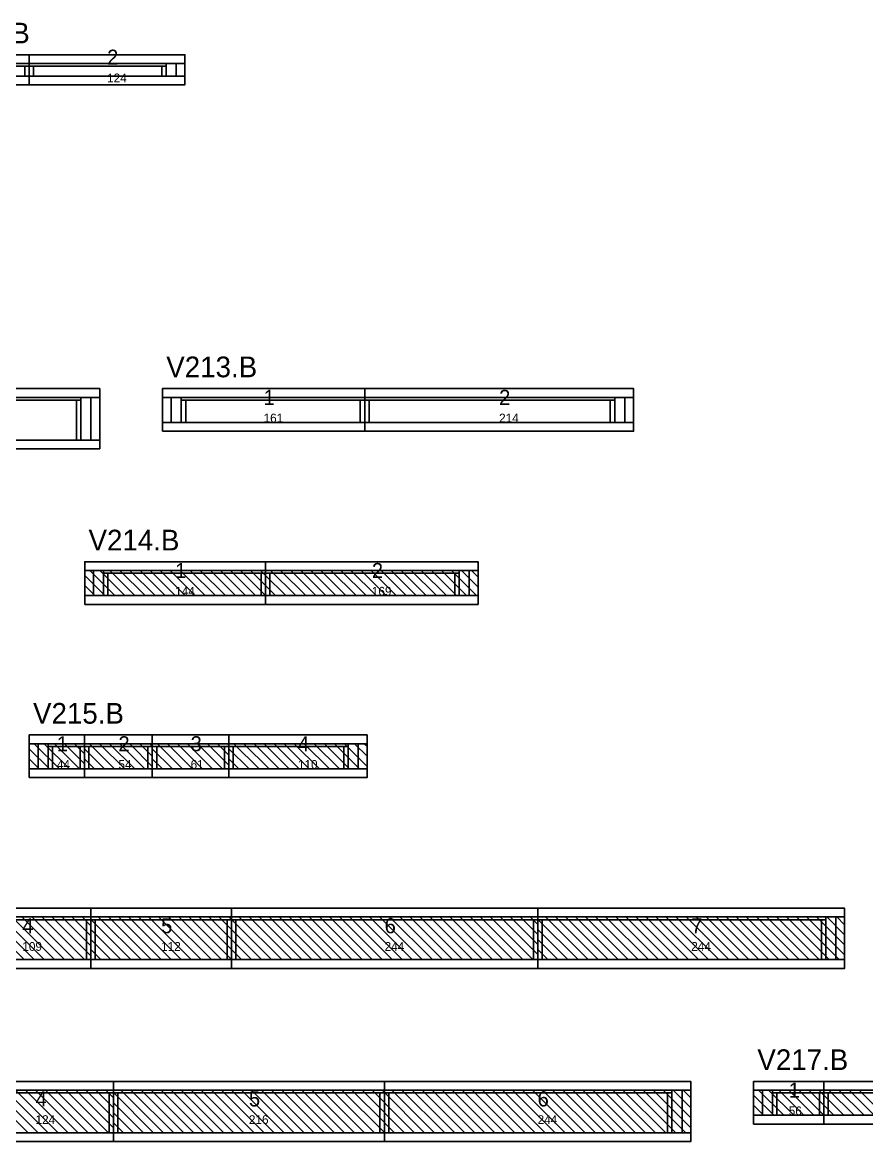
# Model space of a CAD drawing. Header units: metres. Extents: x -10 to 74425, y -2037 to 26.
# Drawn here: x 28719 to 29391, y -891 to 1 of the extents above; entities that cross this region are included whole.
import ezdxf

# ---------------------------------------------------------------- set-up
doc = ezdxf.new("R2010")
doc.units = ezdxf.units.M
doc.layers.add('VIGAS', color=7, linetype='Continuous')

msp = doc.modelspace()

# ---------------------------------------------------------------- linework, layer by layer
at = {"layer": 'VIGAS'}
for p, q in [((28649.4, -32), (28724.4, -32)), ((28664.4, -34.2), (28724.4, -34.2)), ((28720.9, -42), (28720.9, -34.2)), ((28724.4, -42), (28724.4, -32)), ((28724.4, -42), (28724.4, -32)), ((28724.4, -32), (28848.4, -32)), ((28724.4, -42), (28724.4, -32)), ((28724.4, -42), (28724.4, -32)), ((28724.4, -42), (28724.4, -32)), ((28724.4, -34.2), (28833.4, -34.2)), ((28727.9, -42), (28727.9, -34.2)), ((28829.9, -42), (28829.9, -34.2)), ((28833.4, -42), (28833.4, -32)), ((28841.4, -42), (28841.4, -32)), ((28848.4, -42), (28848.4, -32)), ((28649.4, -42), (28724.4, -42)), ((28720.9, -42), (28724.4, -42)), ((28724.4, -42), (28848.4, -42)), ((28724.4, -42), (28727.9, -42)), ((28829.9, -42), (28833.4, -42)), ((28566.4, -298), (28780.5, -298)), ((28566.4, -300.2), (28765.5, -300.2)), ((28762, -332), (28762, -300.2)), ((28765.5, -332), (28765.5, -298)), ((28773.5, -332), (28773.5, -298)), ((28780.5, -332), (28780.5, -298)), ((28830.5, -298), (28991.5, -298)), ((28830.5, -318), (28830.5, -298)), ((28837.5, -318), (28837.5, -298)), ((28845.5, -318), (28845.5, -298)), ((28845.5, -300.2), (28991.5, -300.2)), ((28849, -318), (28849, -300.2)), ((28988, -318), (28988, -300.2)), ((28991.5, -318), (28991.5, -298)), ((28991.5, -318), (28991.5, -298)), ((28991.5, -298), (29205.6, -298)), ((28991.5, -318), (28991.5, -298)), ((28991.5, -318), (28991.5, -298)), ((28991.5, -318), (28991.5, -298)), ((28991.5, -300.2), (29190.6, -300.2)), ((28995, -318), (28995, -300.2)), ((29187.1, -318), (29187.1, -300.2)), ((29190.6, -318), (29190.6, -298)), ((29198.6, -318), (29198.6, -298)), ((29205.6, -318), (29205.6, -298)), ((28830.5, -318), (28991.5, -318)), ((28845.5, -318), (28849, -318)), ((28988, -318), (28991.5, -318)), ((28991.5, -318), (29205.6, -318)), ((28991.5, -318), (28995, -318)), ((29187.1, -318), (29190.6, -318)), ((28566.4, -332), (28780.5, -332)), ((28762, -332), (28765.5, -332)), ((28768.6, -436), (28912.6, -436)), ((28768.6, -456), (28768.6, -436)), ((28792.6, -456), (28772.6, -436)), ((28775.6, -456), (28775.6, -436)), ((28800.6, -456), (28780.6, -436)), ((28783.6, -456), (28783.6, -436)), ((28808.6, -456), (28788.6, -436)), ((28816.6, -456), (28796.6, -436)), ((28824.6, -456), (28804.6, -436)), ((28832.6, -456), (28812.6, -436)), ((28840.6, -456), (28820.6, -436)), ((28848.6, -456), (28828.6, -436)), ((28856.6, -456), (28836.6, -436)), ((28864.6, -456), (28844.6, -436)), ((28872.6, -456), (28852.6, -436)), ((28880.6, -456), (28860.6, -436)), ((28888.6, -456), (28868.6, -436)), ((28896.6, -456), (28876.6, -436)), ((28904.6, -456), (28884.6, -436)), ((28912.6, -456), (28892.6, -436)), ((28912.6, -448), (28900.6, -436)), ((28912.6, -440), (28908.6, -436)), ((28912.6, -456), (28912.6, -436)), ((28912.6, -456), (28912.6, -436)), ((28912.6, -436), (29081.8, -436)), ((28912.6, -456), (28912.6, -436)), ((28912.6, -456), (28912.6, -436)), ((28912.6, -456), (28912.6, -436)), ((28936.6, -456), (28916.6, -436)), ((28944.6, -456), (28924.6, -436)), ((28952.6, -456), (28932.6, -436)), ((28960.6, -456), (28940.6, -436)), ((28968.6, -456), (28948.6, -436)), ((28976.6, -456), (28956.6, -436)), ((28984.6, -456), (28964.6, -436)), ((28992.6, -456), (28972.6, -436)), ((29000.6, -456), (28980.6, -436)), ((29008.6, -456), (28988.6, -436)), ((29016.6, -456), (28996.6, -436)), ((29024.6, -456), (29004.6, -436)), ((29032.6, -456), (29012.6, -436)), ((29040.6, -456), (29020.6, -436)), ((29048.6, -456), (29028.6, -436)), ((29056.6, -456), (29036.6, -436)), ((29064.6, -456), (29044.6, -436)), ((29072.6, -456), (29052.6, -436)), ((29080.6, -456), (29060.6, -436)), ((29066.8, -456), (29066.8, -436)), ((29081.8, -449.2), (29068.6, -436)), ((29074.8, -456), (29074.8, -436)), ((29081.8, -441.2), (29076.6, -436)), ((29081.8, -456), (29081.8, -436)), ((28784.6, -456), (28768.6, -440)), ((28783.6, -438.2), (28912.6, -438.2)), ((28787.1, -456), (28787.1, -438.2)), ((28909.1, -456), (28909.1, -438.2)), ((28912.6, -438.2), (29066.8, -438.2)), ((28928.6, -456), (28912.6, -440)), ((28916.1, -456), (28916.1, -438.2)), ((29063.3, -456), (29063.3, -438.2)), ((28776.6, -456), (28768.6, -448)), ((28920.6, -456), (28912.6, -448)), ((28768.6, -456), (28912.6, -456)), ((28768.6, -456), (28768.6, -456)), ((28783.6, -456), (28787.1, -456)), ((28909.1, -456), (28912.6, -456)), ((28912.6, -456), (29081.8, -456)), ((28912.6, -456), (28916.1, -456)), ((28912.6, -456), (28912.6, -456)), ((29063.3, -456), (29066.8, -456)), ((28724.4, -574), (28768.4, -574)), ((28724.4, -594), (28724.4, -574)), ((28740.4, -594), (28724.4, -578)), ((28748.4, -594), (28728.4, -574)), ((28731.4, -594), (28731.4, -574)), ((28756.4, -594), (28736.4, -574)), ((28739.4, -594), (28739.4, -574)), ((28739.4, -576.2), (28768.4, -576.2)), ((28742.9, -594), (28742.9, -576.2)), ((28764.4, -594), (28744.4, -574)), ((28768.4, -590), (28752.4, -574)), ((28768.4, -582), (28760.4, -574)), ((28764.9, -594), (28764.9, -576.2)), ((28768.4, -594), (28768.4, -574)), ((28768.4, -594), (28768.4, -574)), ((28768.4, -574), (28822.4, -574)), ((28768.4, -594), (28768.4, -574)), ((28768.4, -594), (28768.4, -574)), ((28768.4, -594), (28768.4, -574)), ((28768.4, -574), (28768.4, -574)), ((28768.4, -576.2), (28822.4, -576.2)), ((28784.4, -594), (28768.4, -578)), ((28771.9, -594), (28771.9, -576.2)), ((28792.4, -594), (28772.4, -574)), ((28800.4, -594), (28780.4, -574)), ((28808.4, -594), (28788.4, -574)), ((28816.4, -594), (28796.4, -574)), ((28822.4, -592), (28804.4, -574)), ((28822.4, -584), (28812.4, -574)), ((28818.9, -594), (28818.9, -576.2)), ((28822.4, -576), (28820.4, -574)), ((28822.4, -594), (28822.4, -574)), ((28822.4, -594), (28822.4, -574)), ((28822.4, -574), (28883.4, -574)), ((28822.4, -594), (28822.4, -574)), ((28822.4, -594), (28822.4, -574)), ((28822.4, -594), (28822.4, -574)), ((28822.4, -576.2), (28883.4, -576.2)), ((28838.4, -594), (28822.4, -578)), ((28825.9, -594), (28825.9, -576.2)), ((28846.4, -594), (28826.4, -574)), ((28854.4, -594), (28834.4, -574)), ((28862.4, -594), (28842.4, -574)), ((28870.4, -594), (28850.4, -574)), ((28878.4, -594), (28858.4, -574)), ((28883.4, -591), (28866.4, -574)), ((28883.4, -583), (28874.4, -574)), ((28879.9, -594), (28879.9, -576.2)), ((28883.4, -575), (28882.4, -574)), ((28883.4, -594), (28883.4, -574)), ((28883.4, -594), (28883.4, -574)), ((28883.4, -574), (28993.4, -574)), ((28883.4, -594), (28883.4, -574)), ((28883.4, -594), (28883.4, -574)), ((28883.4, -594), (28883.4, -574)), ((28883.4, -576.2), (28978.4, -576.2)), ((28899.4, -594), (28883.4, -578)), ((28886.9, -594), (28886.9, -576.2)), ((28907.4, -594), (28887.4, -574)), ((28915.4, -594), (28895.4, -574)), ((28923.4, -594), (28903.4, -574)), ((28931.4, -594), (28911.4, -574)), ((28939.4, -594), (28919.4, -574)), ((28947.4, -594), (28927.4, -574)), ((28955.4, -594), (28935.4, -574)), ((28963.4, -594), (28943.4, -574)), ((28971.4, -594), (28951.4, -574)), ((28979.4, -594), (28959.4, -574)), ((28987.4, -594), (28967.4, -574)), ((28974.9, -594), (28974.9, -576.2)), ((28993.4, -592), (28975.4, -574)), ((28978.4, -594), (28978.4, -574)), ((28993.4, -584), (28983.4, -574)), ((28986.4, -594), (28986.4, -574)), ((28993.4, -576), (28991.4, -574)), ((28993.4, -594), (28993.4, -574)), ((28732.4, -594), (28724.4, -586)), ((28776.4, -594), (28768.4, -586)), ((28830.4, -594), (28822.4, -586)), ((28891.4, -594), (28883.4, -586)), ((28724.4, -594), (28768.4, -594)), ((28724.4, -594), (28724.4, -594)), ((28739.4, -594), (28742.9, -594)), ((28764.9, -594), (28768.4, -594)), ((28768.4, -594), (28822.4, -594)), ((28768.4, -594), (28771.9, -594)), ((28768.4, -594), (28768.4, -594)), ((28818.9, -594), (28822.4, -594)), ((28822.4, -594), (28883.4, -594)), ((28822.4, -594), (28825.9, -594)), ((28822.4, -594), (28822.4, -594)), ((28879.9, -594), (28883.4, -594)), ((28883.4, -594), (28993.4, -594)), ((28883.4, -594), (28886.9, -594)), ((28883.4, -594), (28883.4, -594)), ((28974.9, -594), (28978.4, -594)), ((28664.4, -712), (28773.4, -712)), ((28720.4, -746), (28686.4, -712)), ((28728.4, -746), (28694.4, -712)), ((28736.4, -746), (28702.4, -712)), ((28744.4, -746), (28710.4, -712)), ((28752.4, -746), (28718.4, -712)), ((28760.4, -746), (28726.4, -712)), ((28768.4, -746), (28734.4, -712)), ((28773.4, -743), (28742.4, -712)), ((28773.4, -735), (28750.4, -712)), ((28773.4, -727), (28758.4, -712)), ((28773.4, -719), (28766.4, -712)), ((28773.4, -746), (28773.4, -712)), ((28773.4, -746), (28773.4, -712)), ((28773.4, -712), (28885.4, -712)), ((28773.4, -746), (28773.4, -712)), ((28773.4, -746), (28773.4, -712)), ((28773.4, -746), (28773.4, -712)), ((28813.4, -746), (28779.4, -712)), ((28821.4, -746), (28787.4, -712)), ((28829.4, -746), (28795.4, -712)), ((28837.4, -746), (28803.4, -712)), ((28845.4, -746), (28811.4, -712)), ((28853.4, -746), (28819.4, -712)), ((28861.4, -746), (28827.4, -712)), ((28869.4, -746), (28835.4, -712)), ((28877.4, -746), (28843.4, -712)), ((28885.4, -746), (28851.4, -712)), ((28885.4, -738), (28859.4, -712)), ((28885.4, -730), (28867.4, -712)), ((28885.4, -722), (28875.4, -712)), ((28885.4, -714), (28883.4, -712)), ((28885.4, -746), (28885.4, -712)), ((28885.4, -746), (28885.4, -712)), ((28885.4, -712), (29129.4, -712)), ((28885.4, -746), (28885.4, -712)), ((28885.4, -746), (28885.4, -712)), ((28885.4, -746), (28885.4, -712)), ((28925.4, -746), (28891.4, -712)), ((28933.4, -746), (28899.4, -712)), ((28941.4, -746), (28907.4, -712)), ((28949.4, -746), (28915.4, -712)), ((28957.4, -746), (28923.4, -712)), ((28965.4, -746), (28931.4, -712)), ((28973.4, -746), (28939.4, -712)), ((28981.4, -746), (28947.4, -712)), ((28989.4, -746), (28955.4, -712)), ((28997.4, -746), (28963.4, -712)), ((29005.4, -746), (28971.4, -712)), ((29013.4, -746), (28979.4, -712)), ((29021.4, -746), (28987.4, -712)), ((29029.4, -746), (28995.4, -712)), ((29037.4, -746), (29003.4, -712)), ((29045.4, -746), (29011.4, -712)), ((29053.4, -746), (29019.4, -712)), ((29061.4, -746), (29027.4, -712)), ((29069.4, -746), (29035.4, -712)), ((29077.4, -746), (29043.4, -712)), ((29085.4, -746), (29051.4, -712)), ((29093.4, -746), (29059.4, -712)), ((29101.4, -746), (29067.4, -712)), ((29109.4, -746), (29075.4, -712)), ((29117.4, -746), (29083.4, -712)), ((29125.4, -746), (29091.4, -712)), ((29129.4, -742), (29099.4, -712)), ((29129.4, -734), (29107.4, -712)), ((29129.4, -726), (29115.4, -712)), ((29129.4, -718), (29123.4, -712)), ((29129.4, -746), (29129.4, -712)), ((29129.4, -746), (29129.4, -712)), ((29129.4, -712), (29373.7, -712)), ((29129.4, -746), (29129.4, -712)), ((29129.4, -746), (29129.4, -712)), ((29129.4, -746), (29129.4, -712)), ((29169.4, -746), (29135.4, -712)), ((29177.4, -746), (29143.4, -712)), ((29185.4, -746), (29151.4, -712)), ((29193.4, -746), (29159.4, -712)), ((29201.4, -746), (29167.4, -712)), ((29209.4, -746), (29175.4, -712)), ((29217.4, -746), (29183.4, -712)), ((29225.4, -746), (29191.4, -712)), ((29233.4, -746), (29199.4, -712)), ((29241.4, -746), (29207.4, -712)), ((29249.4, -746), (29215.4, -712)), ((29257.4, -746), (29223.4, -712)), ((29265.4, -746), (29231.4, -712)), ((29273.4, -746), (29239.4, -712)), ((29281.4, -746), (29247.4, -712)), ((29289.4, -746), (29255.4, -712)), ((29297.4, -746), (29263.4, -712)), ((29305.4, -746), (29271.4, -712)), ((29313.4, -746), (29279.4, -712)), ((29321.4, -746), (29287.4, -712)), ((29329.4, -746), (29295.4, -712)), ((29337.4, -746), (29303.4, -712)), ((29345.4, -746), (29311.4, -712)), ((29353.4, -746), (29319.4, -712)), ((29361.4, -746), (29327.4, -712)), ((29369.4, -746), (29335.4, -712)), ((29373.7, -742.3), (29343.4, -712)), ((29373.7, -734.3), (29351.4, -712)), ((29358.7, -746), (29358.7, -712)), ((29373.7, -726.3), (29359.4, -712)), ((29366.7, -746), (29366.7, -712)), ((29373.7, -718.3), (29367.4, -712)), ((29373.7, -746), (29373.7, -712)), ((28664.4, -714.2), (28773.4, -714.2)), ((28769.9, -746), (28769.9, -714.2)), ((28805.4, -746), (28773.4, -714)), ((28773.4, -714.2), (28885.4, -714.2)), ((28797.4, -746), (28773.4, -722)), ((28776.9, -746), (28776.9, -714.2)), ((28881.9, -746), (28881.9, -714.2)), ((28917.4, -746), (28885.4, -714)), ((28885.4, -714.2), (29129.4, -714.2)), ((28909.4, -746), (28885.4, -722)), ((28888.9, -746), (28888.9, -714.2)), ((29125.9, -746), (29125.9, -714.2)), ((29161.4, -746), (29129.4, -714)), ((29129.4, -714.2), (29358.7, -714.2)), ((29153.4, -746), (29129.4, -722)), ((29132.9, -746), (29132.9, -714.2)), ((29355.2, -746), (29355.2, -714.2)), ((28789.4, -746), (28773.4, -730)), ((28901.4, -746), (28885.4, -730)), ((29145.4, -746), (29129.4, -730)), ((28781.4, -746), (28773.4, -738)), ((28893.4, -746), (28885.4, -738)), ((29137.4, -746), (29129.4, -738)), ((28664.4, -746), (28773.4, -746)), ((28769.9, -746), (28773.4, -746)), ((28773.4, -746), (28885.4, -746)), ((28773.4, -746), (28776.9, -746)), ((28773.4, -746), (28773.4, -746)), ((28881.9, -746), (28885.4, -746)), ((28885.4, -746), (29129.4, -746)), ((28885.4, -746), (28888.9, -746)), ((28885.4, -746), (28885.4, -746)), ((29125.9, -746), (29129.4, -746)), ((29129.4, -746), (29373.7, -746)), ((29129.4, -746), (29132.9, -746)), ((29129.4, -746), (29129.4, -746)), ((29355.2, -746), (29358.7, -746)), ((28667.4, -850), (28791.4, -850)), ((28667.4, -852.2), (28791.4, -852.2)), ((28723.4, -884), (28689.4, -850)), ((28731.4, -884), (28697.4, -850)), ((28739.4, -884), (28705.4, -850)), ((28747.4, -884), (28713.4, -850)), ((28755.4, -884), (28721.4, -850)), ((28763.4, -884), (28729.4, -850)), ((28771.4, -884), (28737.4, -850)), ((28779.4, -884), (28745.4, -850)), ((28787.4, -884), (28753.4, -850)), ((28791.4, -880), (28761.4, -850)), ((28791.4, -872), (28769.4, -850)), ((28791.4, -864), (28777.4, -850)), ((28791.4, -856), (28785.4, -850)), ((28787.9, -884), (28787.9, -852.2)), ((28791.4, -884), (28791.4, -850)), ((28791.4, -884), (28791.4, -850)), ((28791.4, -850), (29007.2, -850)), ((28791.4, -884), (28791.4, -850)), ((28791.4, -884), (28791.4, -850)), ((28791.4, -884), (28791.4, -850)), ((28823.4, -884), (28791.4, -852)), ((28791.4, -852.2), (29007.2, -852.2)), ((28794.9, -884), (28794.9, -852.2)), ((28831.4, -884), (28797.4, -850)), ((28839.4, -884), (28805.4, -850)), ((28847.4, -884), (28813.4, -850)), ((28855.4, -884), (28821.4, -850)), ((28863.4, -884), (28829.4, -850)), ((28871.4, -884), (28837.4, -850)), ((28879.4, -884), (28845.4, -850)), ((28887.4, -884), (28853.4, -850)), ((28895.4, -884), (28861.4, -850)), ((28903.4, -884), (28869.4, -850)), ((28911.4, -884), (28877.4, -850)), ((28919.4, -884), (28885.4, -850)), ((28927.4, -884), (28893.4, -850)), ((28935.4, -884), (28901.4, -850)), ((28943.4, -884), (28909.4, -850)), ((28951.4, -884), (28917.4, -850)), ((28959.4, -884), (28925.4, -850)), ((28967.4, -884), (28933.4, -850)), ((28975.4, -884), (28941.4, -850)), ((28983.4, -884), (28949.4, -850)), ((28991.4, -884), (28957.4, -850)), ((28999.4, -884), (28965.4, -850)), ((29007.2, -883.8), (28973.4, -850)), ((29007.2, -875.8), (28981.4, -850)), ((29007.2, -867.8), (28989.4, -850)), ((29007.2, -859.8), (28997.4, -850)), ((29003.7, -884), (29003.7, -852.2)), ((29007.2, -851.8), (29005.4, -850)), ((29007.2, -884), (29007.2, -850)), ((29007.2, -884), (29007.2, -850)), ((29007.2, -850), (29251.2, -850)), ((29007.2, -884), (29007.2, -850)), ((29007.2, -884), (29007.2, -850)), ((29007.2, -884), (29007.2, -850)), ((29039.2, -884), (29007.2, -852)), ((29007.2, -852.2), (29236.2, -852.2)), ((29010.7, -884), (29010.7, -852.2)), ((29047.2, -884), (29013.2, -850)), ((29055.2, -884), (29021.2, -850)), ((29063.2, -884), (29029.2, -850)), ((29071.2, -884), (29037.2, -850)), ((29079.2, -884), (29045.2, -850)), ((29087.2, -884), (29053.2, -850)), ((29095.2, -884), (29061.2, -850)), ((29103.2, -884), (29069.2, -850)), ((29111.2, -884), (29077.2, -850)), ((29119.2, -884), (29085.2, -850)), ((29127.2, -884), (29093.2, -850)), ((29135.2, -884), (29101.2, -850)), ((29143.2, -884), (29109.2, -850)), ((29151.2, -884), (29117.2, -850)), ((29159.2, -884), (29125.2, -850)), ((29167.2, -884), (29133.2, -850)), ((29175.2, -884), (29141.2, -850)), ((29183.2, -884), (29149.2, -850)), ((29191.2, -884), (29157.2, -850)), ((29199.2, -884), (29165.2, -850)), ((29207.2, -884), (29173.2, -850)), ((29215.2, -884), (29181.2, -850)), ((29223.2, -884), (29189.2, -850)), ((29231.2, -884), (29197.2, -850)), ((29239.2, -884), (29205.2, -850)), ((29247.2, -884), (29213.2, -850)), ((29251.2, -880), (29221.2, -850)), ((29251.2, -872), (29229.2, -850)), ((29232.7, -884), (29232.7, -852.2)), ((29236.2, -884), (29236.2, -850)), ((29251.2, -864), (29237.2, -850)), ((29244.2, -884), (29244.2, -850)), ((29251.2, -856), (29245.2, -850)), ((29251.2, -884), (29251.2, -850)), ((29301.2, -850), (29357.2, -850)), ((29301.2, -870), (29301.2, -850)), ((29317.2, -870), (29301.2, -854)), ((29325.2, -870), (29305.2, -850)), ((29308.2, -870), (29308.2, -850)), ((29333.2, -870), (29313.2, -850)), ((29316.2, -870), (29316.2, -850)), ((29316.2, -852.2), (29357.2, -852.2)), ((29319.7, -870), (29319.7, -852.2)), ((29341.2, -870), (29321.2, -850)), ((29349.2, -870), (29329.2, -850)), ((29357.2, -870), (29337.2, -850)), ((29357.2, -862), (29345.2, -850)), ((29357.2, -854), (29353.2, -850)), ((29353.7, -870), (29353.7, -852.2)), ((29357.2, -870), (29357.2, -850)), ((29357.2, -870), (29357.2, -850)), ((29357.2, -850), (29442.2, -850)), ((29357.2, -870), (29357.2, -850)), ((29357.2, -870), (29357.2, -850)), ((29357.2, -870), (29357.2, -850)), ((29357.2, -852.2), (29442.2, -852.2)), ((29373.2, -870), (29357.2, -854)), ((29360.7, -870), (29360.7, -852.2)), ((29381.2, -870), (29361.2, -850)), ((29389.2, -870), (29369.2, -850)), ((29397.2, -870), (29377.2, -850)), ((29405.2, -870), (29385.2, -850)), ((28815.4, -884), (28791.4, -860)), ((29031.2, -884), (29007.2, -860)), ((29309.2, -870), (29301.2, -862)), ((29365.2, -870), (29357.2, -862)), ((28807.4, -884), (28791.4, -868)), ((29023.2, -884), (29007.2, -868)), ((29301.2, -870), (29357.2, -870)), ((29301.2, -870), (29301.2, -870)), ((29316.2, -870), (29319.7, -870)), ((29353.7, -870), (29357.2, -870)), ((29357.2, -870), (29442.2, -870)), ((29357.2, -870), (29360.7, -870)), ((29357.2, -870), (29357.2, -870)), ((28799.4, -884), (28791.4, -876)), ((29015.2, -884), (29007.2, -876)), ((28667.4, -884), (28791.4, -884)), ((28787.9, -884), (28791.4, -884)), ((28791.4, -884), (29007.2, -884)), ((28791.4, -884), (28794.9, -884)), ((28791.4, -884), (28791.4, -884)), ((29003.7, -884), (29007.2, -884)), ((29007.2, -884), (29251.2, -884)), ((29007.2, -884), (29010.7, -884)), ((29007.2, -884), (29007.2, -884)), ((29232.7, -884), (29236.2, -884))]:
    msp.add_line(p, q, dxfattribs=at)
for points in [[(28649.4, -32), (28724.4, -32), (28724.4, -25), (28649.4, -25)], [(28724.4, -32), (28848.4, -32), (28848.4, -25), (28724.4, -25)], [(28649.4, -49), (28724.4, -49), (28724.4, -42), (28649.4, -42)], [(28724.4, -49), (28848.4, -49), (28848.4, -42), (28724.4, -42)], [(28566.4, -298), (28780.5, -298), (28780.5, -291), (28566.4, -291)], [(28830.5, -298), (28991.5, -298), (28991.5, -291), (28830.5, -291)], [(28991.5, -298), (29205.6, -298), (29205.6, -291), (28991.5, -291)], [(28830.5, -325), (28991.5, -325), (28991.5, -318), (28830.5, -318)], [(28991.5, -325), (29205.6, -325), (29205.6, -318), (28991.5, -318)], [(28566.4, -339), (28780.5, -339), (28780.5, -332), (28566.4, -332)], [(28768.6, -436), (28912.6, -436), (28912.6, -429), (28768.6, -429)], [(28912.6, -436), (29081.8, -436), (29081.8, -429), (28912.6, -429)], [(28768.6, -463), (28912.6, -463), (28912.6, -456), (28768.6, -456)], [(28912.6, -463), (29081.8, -463), (29081.8, -456), (28912.6, -456)], [(28724.4, -574), (28768.4, -574), (28768.4, -567), (28724.4, -567)], [(28768.4, -574), (28822.4, -574), (28822.4, -567), (28768.4, -567)], [(28822.4, -574), (28883.4, -574), (28883.4, -567), (28822.4, -567)], [(28883.4, -574), (28993.4, -574), (28993.4, -567), (28883.4, -567)], [(28724.4, -601), (28768.4, -601), (28768.4, -594), (28724.4, -594)], [(28768.4, -601), (28822.4, -601), (28822.4, -594), (28768.4, -594)], [(28822.4, -601), (28883.4, -601), (28883.4, -594), (28822.4, -594)], [(28883.4, -601), (28993.4, -601), (28993.4, -594), (28883.4, -594)], [(28664.4, -712), (28773.4, -712), (28773.4, -705), (28664.4, -705)], [(28773.4, -712), (28885.4, -712), (28885.4, -705), (28773.4, -705)], [(28885.4, -712), (29129.4, -712), (29129.4, -705), (28885.4, -705)], [(29129.4, -712), (29373.7, -712), (29373.7, -705), (29129.4, -705)], [(28664.4, -753), (28773.4, -753), (28773.4, -746), (28664.4, -746)], [(28773.4, -753), (28885.4, -753), (28885.4, -746), (28773.4, -746)], [(28885.4, -753), (29129.4, -753), (29129.4, -746), (28885.4, -746)], [(29129.4, -753), (29373.7, -753), (29373.7, -746), (29129.4, -746)], [(28667.4, -850), (28791.4, -850), (28791.4, -843), (28667.4, -843)], [(28791.4, -850), (29007.2, -850), (29007.2, -843), (28791.4, -843)], [(29007.2, -850), (29251.2, -850), (29251.2, -843), (29007.2, -843)], [(29301.2, -850), (29357.2, -850), (29357.2, -843), (29301.2, -843)], [(29357.2, -850), (29442.2, -850), (29442.2, -843), (29357.2, -843)], [(29301.2, -877), (29357.2, -877), (29357.2, -870), (29301.2, -870)], [(29357.2, -877), (29442.2, -877), (29442.2, -870), (29357.2, -870)], [(28667.4, -891), (28791.4, -891), (28791.4, -884), (28667.4, -884)], [(28791.4, -891), (29007.2, -891), (29007.2, -884), (28791.4, -884)], [(29007.2, -891), (29251.2, -891), (29251.2, -884), (29007.2, -884)]]:
    msp.add_lwpolyline(points, close=True, dxfattribs=at)

# ---------------------------------------------------------------- texts
for s, height, p in [('V211.B', 16.5, (28652.4, -16)), ('2', 12, (28786.4, -33)), ('124', 7, (28786.4, -47)), ('V213.B', 16.5, (28833.5, -282)), ('1', 12, (28911, -304)), ('2', 12, (29098.55, -304)), ('161', 7, (28911, -318)), ('214', 7, (29098.55, -318)), ('V214.B', 16.5, (28771.6, -420)), ('1', 12, (28840.6, -442)), ('2', 12, (28997.2, -442)), ('144', 7, (28840.6, -456)), ('169', 7, (28997.2, -456)), ('V215.B', 16.5, (28727.4, -558)), ('1', 12, (28746.4, -580)), ('2', 12, (28795.4, -580)), ('3', 12, (28852.9, -580)), ('4', 12, (28938.4, -580)), ('44', 7, (28746.4, -594)), ('54', 7, (28795.4, -594)), ('61', 7, (28852.9, -594)), ('110', 7, (28938.4, -594)), ('4', 12, (28718.9, -725)), ('5', 12, (28829.4, -725)), ('6', 12, (29007.4, -725)), ('7', 12, (29251.55, -725)), ('109', 7, (28718.9, -739)), ('112', 7, (28829.4, -739)), ('244', 7, (29007.4, -739)), ('244', 7, (29251.55, -739)), ('V217.B', 16.5, (29304.2, -834)), ('1', 12, (29329.2, -856)), ('4', 12, (28729.4, -863)), ('5', 12, (28899.3, -863)), ('6', 12, (29129.2, -863)), ('56', 7, (29329.2, -870)), ('124', 7, (28729.4, -877)), ('216', 7, (28899.3, -877)), ('244', 7, (29129.2, -877))]:
    msp.add_text(s, height=height, dxfattribs=at).set_placement(p)

doc.saveas('drawing.dxf')
